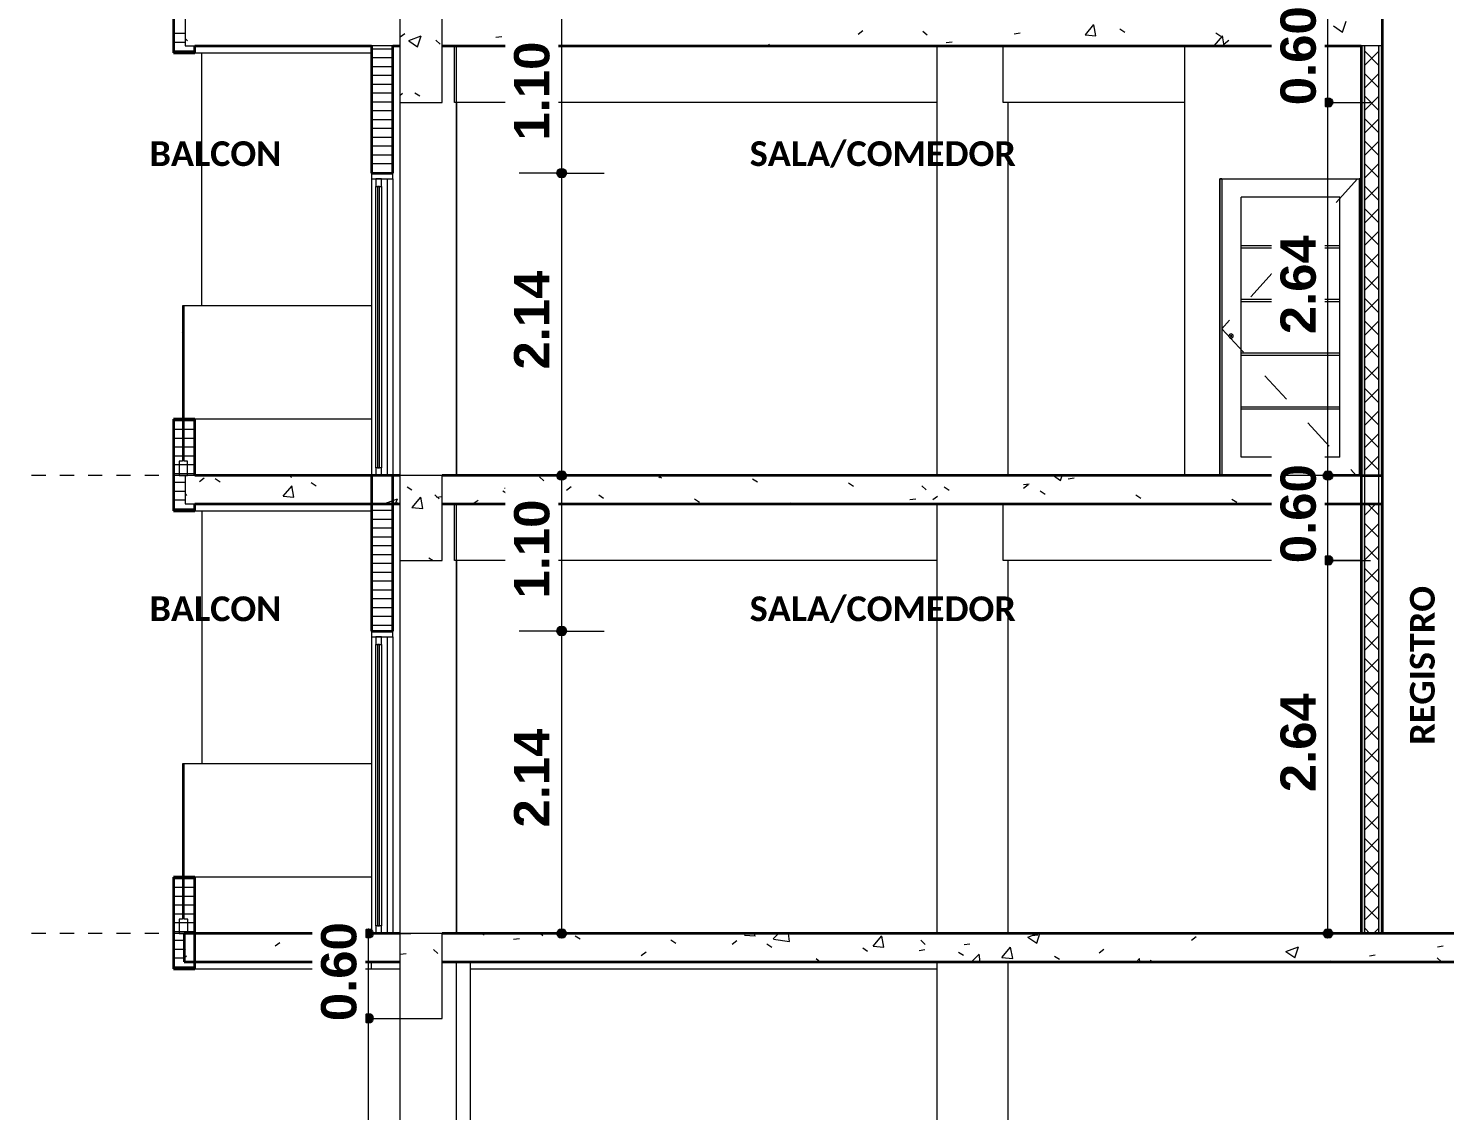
# Model space of a CAD drawing. Header units: metres. Extents: x -144 to 1000, y -717 to 29.
# Drawn here: x 273.86 to 283.87, y -647.32 to -639.66 of the extents above; entities that cross this region are included whole.
import ezdxf

# ---------------------------------------------------------------- set-up
doc = ezdxf.new("R2010")
doc.units = ezdxf.units.M
doc.linetypes.add('Punto 1 mm', pattern=[0.075, 0, -0.075])
doc.linetypes.add('Trazo', pattern=[0.45, 0.225, -0.225])
doc.layers.get('0').update_dxf_attribs({"color": 1})
for name, color, linetype, lineweight in [('A-ANNO-DIMS', 1, 'Continuous', 9), ('A-DETL-GENF', 1, 'Continuous', 9), ('A-DETL-THIN', 1, 'Continuous', 9), ('A-DOOR', 1, 'Continuous', 9), ('A-DOOR-FRAM', 1, 'Continuous', 9), ('A-DOOR-GLAZ', 1, 'Continuous', 9), ('A-DOOR-HDLN', 1, 'Trazo', 20), ('A-FLOR', 2, 'Continuous', 9), ('A-FLOR-HRAL', 1, 'Continuous', 9), ('A-FLOR-LEVL', 51, 'Continuous', 9), ('A-FLOR-MCUT', 7, 'Continuous', 9), ('A-FLOR-PATT', 8, 'Continuous', 50), ('A-WALL', 4, 'Continuous', 9), ('G-ANNO-TEXT', 2, 'Continuous', 9), ('S-BEAM', 1, 'Continuous', 9), ('S-COLS', 7, 'Continuous', 9)]:
    doc.layers.add(name, color=color, linetype=linetype, lineweight=lineweight)
doc.layers.add('A-WALL-PATT', color=7, linetype='Continuous', lineweight=35, true_color=0x9c9c9c)
doc.styles.add('Arial Black_B', font='ariblk.ttf', dxfattribs={"width": 0.9, "height": 0.1875})
doc.styles.add('Calibri_B_1', font='calibrib.ttf', dxfattribs={"height": 0.135})
pattern_1 = [(45, (282.0061, -648.2254), (-0.561266, 0.561266), []), (45, (282.2045, -648.2254), (0, 1.12253), []), (45, (281.8077, -648.2254), (0, 1.12253), [])]

# ---------------------------------------------------------------- blocks, each defined once
blk = doc.blocks.new('ololo')
at = {"layer": 'A-ANNO-DIMS', "lineweight": 25, "true_color": 0x008000}
h = blk.add_hatch(color=96, dxfattribs=at)
edge = h.paths.add_edge_path()
edge.add_arc((283.049, -640.185), 0.0312, 0, 360)
h = blk.add_hatch(color=96, dxfattribs=at)
edge = h.paths.add_edge_path()
edge.add_arc((283.049, -640.185), 0.0312, 0, 360)
at = {"layer": 'A-ANNO-DIMS', "lineweight": 25}
h = blk.add_hatch(color=256, dxfattribs=at)
edge = h.paths.add_edge_path()
edge.add_arc((277.629, -640.685), 0.0312, 0, 360)
h = blk.add_hatch(color=256, dxfattribs=at)
edge = h.paths.add_edge_path()
edge.add_arc((277.629, -640.685), 0.0312, 0, 360)
h = blk.add_hatch(color=256, dxfattribs=at)
edge = h.paths.add_edge_path()
edge.add_arc((277.629, -642.825), 0.0312, 0, 360)
at = {"layer": 'A-ANNO-DIMS', "lineweight": 25, "true_color": 0x008000}
h = blk.add_hatch(color=96, dxfattribs=at)
edge = h.paths.add_edge_path()
edge.add_arc((283.049, -642.825), 0.0312, 0, 360)
h = blk.add_hatch(color=96, dxfattribs=at)
edge = h.paths.add_edge_path()
edge.add_arc((283.049, -643.425), 0.0312, 0, 360)
h = blk.add_hatch(color=96, dxfattribs=at)
edge = h.paths.add_edge_path()
edge.add_arc((283.049, -643.425), 0.0312, 0, 360)
at = {"layer": 'A-ANNO-DIMS', "lineweight": 25}
h = blk.add_hatch(color=256, dxfattribs=at)
edge = h.paths.add_edge_path()
edge.add_arc((277.629, -643.925), 0.0312, 0, 360)
h = blk.add_hatch(color=256, dxfattribs=at)
edge = h.paths.add_edge_path()
edge.add_arc((277.629, -643.925), 0.0312, 0, 360)
at = {"layer": 'A-ANNO-DIMS', "lineweight": 25, "true_color": 0x008000}
h = blk.add_hatch(color=96, dxfattribs=at)
edge = h.paths.add_edge_path()
edge.add_arc((276.263, -646.065), 0.0313, 0, 360)
at = {"layer": 'A-ANNO-DIMS', "lineweight": 25}
h = blk.add_hatch(color=256, dxfattribs=at)
edge = h.paths.add_edge_path()
edge.add_arc((277.629, -646.065), 0.0312, 0, 360)
at = {"layer": 'A-ANNO-DIMS', "lineweight": 25, "true_color": 0x008000}
h = blk.add_hatch(color=96, dxfattribs=at)
edge = h.paths.add_edge_path()
edge.add_arc((283.049, -646.065), 0.0312, 0, 360)
h = blk.add_hatch(color=96, dxfattribs=at)
edge = h.paths.add_edge_path()
edge.add_arc((276.263, -646.665), 0.0313, 0, 360)
h = blk.add_hatch(color=96, dxfattribs=at)
edge = h.paths.add_edge_path()
edge.add_arc((276.263, -646.665), 0.0313, 0, 360)
at = {"layer": 'A-FLOR-HRAL', "true_color": 0x808080}
h = blk.add_hatch(dxfattribs=at)
h.set_pattern_fill('FP_107', color=8, style=0, pattern_type=2)
h.set_pattern_definition(pattern_1)
h.paths.add_polyline_path([(274.951, -642.425), (274.959, -642.425), (274.959, -641.625), (274.947, -641.625), (274.947, -642.425)])
h = blk.add_hatch(dxfattribs=at)
h.set_pattern_fill('FP_107', color=8, style=0, pattern_type=2)
h.set_pattern_definition(pattern_1)
h.paths.add_polyline_path([(274.948, -645.665), (274.96, -645.665), (274.96, -644.865), (274.948, -644.865), (274.948, -644.89)])
at = {"layer": 'A-WALL-PATT', "true_color": 0x747474}
for points in [[(283.309, -642.825), (283.309, -639.785), (283.284, -639.785), (283.284, -642.825)], [(283.284, -646.065), (283.309, -646.065), (283.309, -643.025), (283.284, -643.025), (283.284, -645.777)]]:
    blk.add_hatch(color=8, dxfattribs=at).paths.add_polyline_path(points)
at = {"layer": 'A-WALL-PATT', "lineweight": 5, "true_color": 0x747474}
for points in [[(283.434, -642.825), (283.434, -639.785), (283.409, -639.785), (283.409, -642.825)], [(283.434, -646.065), (283.434, -643.025), (283.409, -643.025), (283.409, -646.065)]]:
    blk.add_hatch(color=8, dxfattribs=at).paths.add_polyline_path(points)
at = {"layer": 'A-ANNO-DIMS'}
for p, q in [((277.629, -640.685), (277.629, -639.585)), ((277.629, -640.685), (277.329, -640.685)), ((277.629, -640.685), (277.329, -640.685)), ((277.629, -640.685), (277.929, -640.685)), ((277.629, -640.685), (277.929, -640.685)), ((277.629, -642.825), (277.329, -642.825)), ((277.629, -643.925), (277.629, -642.825)), ((277.629, -642.825), (277.929, -642.825)), ((277.629, -643.925), (277.329, -643.925)), ((277.629, -643.925), (277.329, -643.925)), ((277.629, -646.065), (277.629, -643.925)), ((277.629, -643.925), (277.929, -643.925)), ((277.629, -643.925), (277.929, -643.925)), ((277.629, -646.065), (277.329, -646.065)), ((277.629, -646.065), (277.929, -646.065))]:
    blk.add_line(p, q, dxfattribs=at)
at = {"layer": 'A-ANNO-DIMS', "color": 96, "true_color": 0x008000}
for p, q in [((283.049, -640.185), (283.049, -639.585)), ((283.049, -640.185), (282.749, -640.185)), ((283.049, -640.185), (282.749, -640.185)), ((283.049, -640.185), (283.349, -640.185)), ((283.049, -640.185), (283.349, -640.185)), ((283.049, -642.825), (282.749, -642.825)), ((283.049, -643.425), (283.049, -642.825)), ((283.049, -642.825), (283.349, -642.825)), ((283.049, -643.425), (282.749, -643.425)), ((283.049, -643.425), (282.749, -643.425)), ((283.049, -646.065), (283.049, -643.425)), ((283.049, -643.425), (283.349, -643.425)), ((283.049, -643.425), (283.349, -643.425)), ((276.263, -646.065), (275.963, -646.065)), ((276.263, -646.665), (276.263, -646.065)), ((276.263, -646.065), (276.563, -646.065)), ((283.049, -646.065), (282.749, -646.065)), ((283.049, -646.065), (283.349, -646.065)), ((276.263, -646.665), (275.963, -646.665)), ((276.263, -646.665), (275.963, -646.665)), ((276.263, -649.017), (276.263, -646.665)), ((276.263, -646.665), (276.563, -646.665)), ((276.263, -646.665), (276.563, -646.665))]:
    blk.add_line(p, q, dxfattribs=at)
at = {"layer": 'A-ANNO-DIMS', "color": 96, "lineweight": 25, "true_color": 0x008000}
for centre, radius in [((283.049, -640.185), 0.0312), ((283.049, -640.185), 0.0312), ((283.049, -642.825), 0.0312), ((283.049, -643.425), 0.0312), ((283.049, -643.425), 0.0312), ((276.263, -646.065), 0.0313), ((283.049, -646.065), 0.0312), ((276.263, -646.665), 0.0313), ((276.263, -646.665), 0.0313)]:
    blk.add_circle(centre, radius, dxfattribs=at)
at = {"layer": 'A-ANNO-DIMS', "lineweight": 25}
for centre in [(277.629, -640.685), (277.629, -640.685), (277.629, -642.825), (277.629, -643.925), (277.629, -643.925), (277.629, -646.065)]:
    blk.add_circle(centre, 0.0312, dxfattribs=at)
at = {"layer": 'A-DETL-GENF'}
for p, q in [((276.486, -639.722), (276.52, -639.697)), ((276.547, -639.748), (276.636, -639.714)), ((276.61, -639.792), (276.635, -639.715)), ((276.547, -639.749), (276.61, -639.791)), ((276.738, -639.745), (276.769, -639.773)), ((276.484, -640.135), (276.504, -640.119)), ((276.59, -640.116), (276.625, -640.138)), ((276.535, -642.904), (276.57, -642.926)), ((276.571, -643.05), (276.632, -642.977)), ((276.646, -643.057), (276.632, -642.978)), ((276.731, -642.961), (276.762, -642.99)), ((276.743, -642.978), (276.784, -642.973)), ((276.57, -643.05), (276.646, -643.057)), ((276.689, -643.406), (276.72, -643.425)), ((276.487, -646.211), (276.528, -646.205)), ((276.723, -646.178), (276.754, -646.206))]:
    blk.add_line(p, q, dxfattribs=at)
at = {"layer": 'A-DETL-THIN'}
for p, q in [((276.484, -639.585), (276.484, -640.185)), ((276.784, -640.185), (276.784, -639.585)), ((276.484, -640.185), (276.784, -640.185)), ((276.784, -642.825), (276.484, -642.825)), ((276.484, -642.825), (276.484, -643.425)), ((276.784, -643.425), (276.784, -642.825)), ((276.484, -643.425), (276.784, -643.425)), ((276.784, -646.065), (276.484, -646.065)), ((276.484, -646.065), (276.484, -646.665)), ((276.784, -646.665), (276.784, -646.065)), ((276.484, -646.665), (276.784, -646.665))]:
    blk.add_line(p, q, dxfattribs=at)
at = {"layer": 'A-DOOR'}
for p, q in [((282.299, -640.725), (283.269, -640.725)), ((282.299, -640.725), (282.299, -642.825)), ((283.269, -640.725), (283.269, -642.825)), ((283.134, -640.855), (282.434, -640.855)), ((282.434, -642.695), (282.434, -640.855)), ((283.134, -642.695), (283.134, -640.855)), ((283.134, -641.2), (282.434, -641.2)), ((283.134, -641.215), (282.434, -641.215)), ((283.134, -641.58), (282.434, -641.58)), ((283.134, -641.595), (282.434, -641.595)), ((283.134, -641.96), (282.434, -641.96)), ((283.134, -641.975), (282.434, -641.975)), ((283.134, -642.34), (282.434, -642.34)), ((283.134, -642.355), (282.434, -642.355)), ((283.134, -642.695), (282.434, -642.695))]:
    blk.add_line(p, q, dxfattribs=at)
for radius, start, end in [(0.015, 90, 270), (0.005, 90, 270), (0.015, 270, 90), (0.005, 270, 90)]:
    blk.add_arc((282.364, -641.838), radius, start, end, dxfattribs=at)
at = {"layer": 'A-DOOR-FRAM', "lineweight": 15}
for p, q in [((276.434, -640.685), (276.284, -640.685)), ((276.284, -640.685), (276.284, -640.725)), ((276.284, -640.725), (276.434, -640.725)), ((276.354, -640.725), (276.314, -640.725)), ((276.314, -640.725), (276.314, -640.78)), ((276.354, -640.78), (276.354, -640.725)), ((276.434, -640.725), (276.434, -640.685)), ((276.314, -640.78), (276.354, -640.78)), ((276.354, -642.77), (276.314, -642.77)), ((276.314, -642.77), (276.314, -642.825)), ((276.314, -642.825), (276.354, -642.825)), ((276.354, -642.825), (276.354, -642.77)), ((276.434, -643.925), (276.284, -643.925)), ((276.284, -643.925), (276.284, -643.965)), ((276.434, -643.965), (276.434, -643.925)), ((276.284, -643.965), (276.434, -643.965)), ((276.354, -643.965), (276.314, -643.965)), ((276.314, -643.965), (276.314, -644.02)), ((276.314, -644.02), (276.354, -644.02)), ((276.354, -644.02), (276.354, -643.965)), ((276.354, -646.01), (276.314, -646.01)), ((276.314, -646.01), (276.314, -646.065)), ((276.354, -646.065), (276.354, -646.01)), ((276.314, -646.065), (276.354, -646.065))]:
    blk.add_line(p, q, dxfattribs=at)
at = {"layer": 'A-DOOR-FRAM'}
for p, q in [((276.284, -640.725), (276.284, -642.825)), ((276.394, -640.725), (276.394, -642.825)), ((276.434, -640.725), (276.434, -642.825)), ((282.284, -640.725), (282.284, -642.825)), ((282.299, -640.725), (282.284, -640.725)), ((283.284, -640.725), (283.269, -640.725)), ((283.284, -642.825), (283.284, -640.725)), ((276.314, -642.77), (276.314, -640.78)), ((276.354, -640.78), (276.354, -642.77)), ((276.284, -643.965), (276.284, -646.065)), ((276.314, -646.01), (276.314, -644.02)), ((276.354, -644.02), (276.354, -646.01)), ((276.394, -643.965), (276.394, -646.065)), ((276.434, -643.965), (276.434, -646.065))]:
    blk.add_line(p, q, dxfattribs=at)
at = {"layer": 'A-DOOR-GLAZ'}
for p, q in [((276.34, -640.78), (276.327, -640.78)), ((276.327, -640.78), (276.327, -642.77)), ((276.34, -642.77), (276.34, -640.78)), ((276.327, -642.77), (276.34, -642.77)), ((276.34, -644.02), (276.327, -644.02)), ((276.327, -644.02), (276.327, -646.01)), ((276.34, -646.01), (276.34, -644.02)), ((276.327, -646.01), (276.34, -646.01))]:
    blk.add_line(p, q, dxfattribs=at)
at = {"layer": 'A-DOOR-HDLN'}
for p, q in [((283.259, -640.725), (282.299, -641.787)), ((282.299, -641.787), (283.249, -642.825))]:
    blk.add_line(p, q, dxfattribs=at)
at = {"layer": 'A-FLOR', "lineweight": 35}
for p, q in [((283.434, -639.785), (283.434, -639.585)), ((275.034, -639.785), (276.284, -639.785)), ((276.434, -639.785), (276.484, -639.785)), ((276.784, -639.785), (283.284, -639.785)), ((276.484, -642.825), (275.034, -642.825)), ((283.284, -642.825), (276.784, -642.825)), ((275.034, -643.025), (276.484, -643.025)), ((276.784, -643.025), (283.434, -643.025)), ((276.484, -646.065), (274.96, -646.065)), ((274.96, -646.065), (274.96, -646.265)), ((286.684, -646.065), (276.784, -646.065)), ((274.96, -646.265), (276.484, -646.265)), ((276.784, -646.265), (286.684, -646.265))]:
    blk.add_line(p, q, dxfattribs=at)
at = {"layer": 'A-FLOR-HRAL'}
for p, q in [((274.959, -641.625), (274.947, -641.625)), ((274.947, -641.625), (274.947, -642.723)), ((274.959, -642.723), (274.959, -641.625)), ((276.284, -641.625), (274.959, -641.625)), ((274.947, -642.723), (274.923, -642.723)), ((274.923, -642.723), (274.923, -642.825)), ((274.983, -642.723), (274.959, -642.723)), ((274.983, -642.825), (274.983, -642.723)), ((274.923, -642.825), (274.983, -642.825)), ((274.96, -644.865), (274.948, -644.865)), ((274.948, -644.865), (274.948, -645.963)), ((274.96, -645.963), (274.96, -644.865)), ((276.284, -644.865), (274.96, -644.865)), ((274.948, -645.963), (274.924, -645.963)), ((274.924, -645.963), (274.924, -646.065)), ((274.984, -645.963), (274.96, -645.963)), ((274.984, -646.065), (274.984, -645.963)), ((274.924, -646.065), (274.984, -646.065))]:
    blk.add_line(p, q, dxfattribs=at)
at = {"layer": 'A-FLOR-LEVL', "color": 251, "linetype": 'Punto 1 mm', "true_color": 0x6c6c6c}
for p, q in [((276.98, -642.825), (267.138, -642.825)), ((276.98, -646.065), (267.138, -646.065))]:
    blk.add_line(p, q, dxfattribs=at)
at = {"layer": 'A-FLOR-MCUT'}
for p, q in [((274.965, -639.585), (274.965, -639.785)), ((274.965, -639.785), (275.034, -639.785)), ((275.034, -642.825), (274.965, -642.825)), ((274.965, -642.825), (274.965, -643.025)), ((274.965, -643.025), (275.034, -643.025))]:
    blk.add_line(p, q, dxfattribs=at)
at = {"layer": 'A-FLOR-PATT', "color": 8, "lineweight": 5, "true_color": 0x828282}
for p, q in [((281.333, -639.706), (281.394, -639.633)), ((281.407, -639.715), (281.392, -639.635)), ((283.089, -639.644), (283.152, -639.687)), ((283.152, -639.687), (283.178, -639.61)), ((274.965, -639.732), (274.983, -639.749)), ((277.164, -639.724), (277.206, -639.719)), ((277.481, -639.683), (277.523, -639.677)), ((279.725, -639.702), (279.758, -639.677)), ((280.184, -639.68), (280.215, -639.708)), ((280.83, -639.699), (280.872, -639.693)), ((281.331, -639.708), (281.407, -639.714)), ((281.578, -639.665), (281.613, -639.687)), ((282.244, -639.785), (282.305, -639.713)), ((282.256, -639.693), (282.291, -639.716)), ((282.316, -639.785), (282.303, -639.715)), ((282.315, -639.77), (282.348, -639.744)), ((282.934, -639.722), (282.969, -639.744)), ((282.956, -639.689), (282.99, -639.663)), ((279.082, -639.785), (279.099, -639.772)), ((280.349, -639.762), (280.391, -639.757)), ((275.067, -642.866), (275.1, -642.841)), ((275.179, -642.846), (275.214, -642.869)), ((275.703, -642.825), (275.717, -642.838)), ((277.471, -642.834), (277.502, -642.863)), ((278.311, -642.825), (278.336, -642.842)), ((278.316, -642.838), (278.333, -642.825)), ((278.979, -642.848), (279.014, -642.87)), ((281.108, -642.825), (281.158, -642.859)), ((281.158, -642.86), (281.17, -642.825)), ((281.212, -642.847), (281.254, -642.841)), ((275.66, -642.97), (275.722, -642.897)), ((275.735, -642.978), (275.721, -642.898)), ((275.857, -642.875), (275.892, -642.898)), ((277.213, -642.932), (277.248, -642.955)), ((277.224, -642.915), (277.266, -642.909)), ((277.434, -642.996), (277.533, -642.893)), ((277.548, -643.016), (277.534, -642.895)), ((277.664, -642.928), (277.697, -642.902)), ((279.657, -642.876), (279.692, -642.899)), ((280.177, -642.897), (280.208, -642.925)), ((280.335, -642.905), (280.37, -642.928)), ((280.895, -642.889), (280.936, -642.883)), ((280.895, -642.914), (280.928, -642.888)), ((281.013, -642.934), (281.048, -642.956)), ((282.92, -642.918), (282.983, -642.961)), ((282.921, -642.918), (283.01, -642.884)), ((282.983, -642.961), (283.009, -642.885)), ((274.965, -642.955), (274.976, -642.965)), ((275.66, -642.971), (275.735, -642.977)), ((276.378, -643.023), (276.467, -642.989)), ((276.378, -643.023), (276.381, -643.025)), ((276.426, -643.02), (276.468, -643.015)), ((276.454, -643.025), (276.467, -642.989)), ((276.784, -642.973), (276.785, -642.973)), ((277.004, -643.023), (277.038, -642.998)), ((277.436, -643), (277.549, -643.018)), ((277.891, -642.961), (277.926, -642.984)), ((278.568, -642.99), (278.604, -643.012)), ((279.246, -643.018), (279.258, -643.025)), ((279.437, -643.024), (279.439, -643.025)), ((280.092, -642.994), (280.134, -642.989)), ((280.254, -642.995), (280.287, -642.97)), ((281.69, -642.962), (281.726, -642.985)), ((282.368, -642.991), (282.404, -643.013)), ((283.046, -643.02), (283.056, -643.025)), ((275.602, -646.153), (275.636, -646.128)), ((277.066, -646.065), (277.081, -646.075)), ((277.289, -646.105), (277.331, -646.099)), ((277.48, -646.065), (277.495, -646.079)), ((277.724, -646.081), (277.759, -646.103)), ((278.402, -646.11), (278.437, -646.132)), ((278.834, -646.139), (278.867, -646.114)), ((278.921, -646.075), (278.93, -646.065)), ((278.921, -646.076), (278.997, -646.082)), ((278.997, -646.083), (278.994, -646.065)), ((279.08, -646.138), (279.115, -646.161)), ((279.126, -646.102), (279.162, -646.065)), ((279.128, -646.104), (279.241, -646.122)), ((279.24, -646.121), (279.233, -646.065)), ((279.832, -646.155), (279.893, -646.082)), ((279.832, -646.155), (279.908, -646.162)), ((279.908, -646.162), (279.893, -646.083)), ((280.17, -646.113), (280.201, -646.142)), ((280.475, -646.142), (280.516, -646.137)), ((280.926, -646.091), (280.992, -646.065)), ((280.926, -646.091), (280.989, -646.133)), ((280.956, -646.079), (280.997, -646.074)), ((280.989, -646.134), (281.012, -646.065)), ((282.083, -646.112), (282.117, -646.086)), ((283.823, -646.158), (283.865, -646.153)), ((274.96, -646.174), (274.968, -646.182)), ((274.96, -646.236), (274.976, -646.223)), ((278.192, -646.221), (278.226, -646.195)), ((279.43, -646.241), (279.457, -646.265)), ((279.758, -646.167), (279.793, -646.189)), ((280.157, -646.184), (280.198, -646.179)), ((280.436, -646.196), (280.471, -646.218)), ((280.528, -646.265), (280.581, -646.21)), ((280.588, -646.265), (280.581, -646.211)), ((280.743, -646.235), (280.804, -646.162)), ((280.743, -646.235), (280.819, -646.242)), ((280.819, -646.242), (280.804, -646.162)), ((281.114, -646.224), (281.149, -646.247)), ((281.431, -646.201), (281.464, -646.175)), ((281.695, -646.265), (281.715, -646.241)), ((281.719, -646.265), (281.715, -646.242)), ((281.792, -646.253), (281.811, -646.265)), ((282.751, -646.193), (282.814, -646.235)), ((282.752, -646.192), (282.841, -646.158)), ((282.814, -646.236), (282.84, -646.159)), ((283.342, -646.222), (283.384, -646.216)), ((283.822, -646.236), (283.852, -646.264)), ((276.291, -646.265), (276.297, -646.263)), ((276.297, -646.265), (276.298, -646.263)), ((283.025, -646.264), (283.066, -646.258))]:
    blk.add_line(p, q, dxfattribs=at)
at = {"layer": 'A-WALL', "lineweight": 35}
for p, q in [((274.884, -639.185), (274.884, -639.835)), ((274.884, -639.835), (275.034, -639.835)), ((275.034, -639.835), (275.034, -639.785)), ((276.284, -639.785), (276.284, -640.685)), ((276.434, -640.685), (276.434, -639.785)), ((283.284, -639.785), (283.284, -646.065)), ((283.434, -646.065), (283.434, -639.785)), ((276.284, -640.685), (276.434, -640.685)), ((275.034, -642.425), (274.884, -642.425)), ((274.884, -642.425), (274.884, -643.075)), ((275.034, -642.825), (275.034, -642.425)), ((276.284, -642.825), (276.284, -643.925)), ((276.434, -643.925), (276.434, -642.825)), ((283.284, -642.825), (283.434, -642.825)), ((275.034, -643.075), (275.034, -643.025)), ((274.884, -643.075), (275.034, -643.075)), ((276.284, -643.925), (276.434, -643.925)), ((275.034, -645.665), (274.884, -645.665)), ((274.884, -645.665), (274.884, -646.315)), ((275.034, -646.315), (275.034, -645.665)), ((274.884, -646.315), (275.034, -646.315))]:
    blk.add_line(p, q, dxfattribs=at)
at = {"layer": 'A-WALL'}
for p, q in [((275.034, -639.835), (276.284, -639.835)), ((275.084, -641.625), (275.084, -639.835)), ((276.434, -639.785), (276.284, -639.785)), ((280.284, -642.825), (280.284, -639.785)), ((282.034, -639.785), (282.034, -642.825)), ((283.434, -639.785), (283.284, -639.785)), ((283.309, -646.065), (283.309, -639.785)), ((283.409, -646.065), (283.409, -639.785)), ((276.486, -642.825), (276.486, -640.185)), ((276.884, -640.185), (276.884, -642.825)), ((280.784, -640.185), (280.784, -642.825)), ((282.284, -642.825), (282.284, -640.725)), ((282.284, -640.725), (282.299, -640.725)), ((283.269, -640.725), (283.284, -640.725)), ((276.284, -642.425), (275.034, -642.425)), ((280.284, -646.065), (280.284, -643.025)), ((275.034, -643.075), (276.284, -643.075)), ((275.084, -643.075), (275.084, -644.865)), ((276.884, -643.425), (276.884, -646.065)), ((280.784, -643.425), (280.784, -646.065)), ((280.784, -643.425), (280.784, -646.065)), ((276.284, -645.665), (275.034, -645.665)), ((275.034, -646.315), (276.484, -646.315)), ((276.284, -646.315), (276.284, -646.265)), ((276.984, -646.315), (280.284, -646.315)), ((280.784, -646.265), (280.784, -651.757))]:
    blk.add_line(p, q, dxfattribs=at)
at = {"layer": 'A-WALL-PATT', "color": 8, "lineweight": 5, "true_color": 0x727272}
for p, q in [((274.965, -639.698), (274.884, -639.698)), ((274.965, -639.76), (274.884, -639.76)), ((275.034, -639.823), (274.884, -639.823)), ((276.284, -639.805), (276.434, -639.805)), ((276.284, -639.868), (276.434, -639.868)), ((276.284, -639.93), (276.434, -639.93)), ((276.284, -639.993), (276.434, -639.993)), ((276.284, -640.055), (276.434, -640.055)), ((276.284, -640.118), (276.434, -640.118)), ((276.284, -640.18), (276.434, -640.18)), ((276.284, -640.243), (276.434, -640.243)), ((276.284, -640.305), (276.434, -640.305)), ((276.284, -640.368), (276.434, -640.368)), ((276.284, -640.43), (276.434, -640.43)), ((276.284, -640.493), (276.434, -640.493)), ((276.284, -640.555), (276.434, -640.555)), ((276.284, -640.618), (276.434, -640.618)), ((276.284, -640.68), (276.434, -640.68)), ((275.034, -642.438), (274.884, -642.438)), ((275.034, -642.5), (274.884, -642.5)), ((275.034, -642.563), (274.884, -642.563)), ((275.034, -642.625), (274.884, -642.625)), ((275.034, -642.688), (274.884, -642.688)), ((275.034, -642.75), (274.884, -642.75)), ((275.034, -642.813), (274.884, -642.813)), ((274.965, -642.875), (274.884, -642.875)), ((274.965, -642.938), (274.884, -642.938)), ((274.965, -643), (274.884, -643)), ((275.034, -643.063), (274.884, -643.063)), ((276.284, -643.07), (276.434, -643.07)), ((276.284, -643.133), (276.434, -643.133)), ((276.284, -643.195), (276.434, -643.195)), ((276.284, -643.258), (276.434, -643.258)), ((276.284, -643.32), (276.434, -643.32)), ((276.284, -643.383), (276.434, -643.383)), ((276.284, -643.445), (276.434, -643.445)), ((276.284, -643.508), (276.434, -643.508)), ((276.284, -643.57), (276.434, -643.57)), ((276.284, -643.633), (276.434, -643.633)), ((276.284, -643.695), (276.434, -643.695)), ((276.284, -643.758), (276.434, -643.758)), ((276.284, -643.82), (276.434, -643.82)), ((276.284, -643.883), (276.434, -643.883)), ((275.034, -645.678), (274.884, -645.678)), ((275.034, -645.74), (274.884, -645.74)), ((275.034, -645.803), (274.884, -645.803)), ((275.034, -645.865), (274.884, -645.865)), ((275.034, -645.928), (274.884, -645.928)), ((275.034, -645.99), (274.884, -645.99)), ((275.034, -646.053), (274.884, -646.053)), ((274.96, -646.115), (274.884, -646.115)), ((274.96, -646.178), (274.884, -646.178)), ((274.96, -646.24), (274.884, -646.24)), ((275.034, -646.303), (274.884, -646.303))]:
    blk.add_line(p, q, dxfattribs=at)
at = {"layer": 'A-WALL-PATT', "color": 1, "lineweight": 5, "true_color": 0xff0000}
for p, q in [((283.309, -639.922), (283.409, -639.822)), ((283.409, -639.923), (283.309, -639.823)), ((283.309, -640.081), (283.409, -639.981)), ((283.409, -640.082), (283.309, -639.982)), ((283.309, -640.24), (283.409, -640.14)), ((283.409, -640.241), (283.309, -640.141)), ((283.309, -640.4), (283.409, -640.3)), ((283.409, -640.4), (283.309, -640.3)), ((283.309, -640.559), (283.409, -640.459)), ((283.409, -640.56), (283.309, -640.46)), ((283.309, -640.718), (283.409, -640.618)), ((283.409, -640.719), (283.309, -640.619)), ((283.309, -640.877), (283.409, -640.777)), ((283.409, -640.878), (283.309, -640.778)), ((283.309, -641.036), (283.409, -640.936)), ((283.409, -641.037), (283.309, -640.937)), ((283.309, -641.195), (283.409, -641.095)), ((283.409, -641.196), (283.309, -641.096)), ((283.309, -641.354), (283.409, -641.254)), ((283.409, -641.355), (283.309, -641.255)), ((283.309, -641.513), (283.409, -641.413)), ((283.409, -641.514), (283.309, -641.414)), ((283.309, -641.672), (283.409, -641.572)), ((283.409, -641.673), (283.309, -641.573)), ((283.309, -641.831), (283.409, -641.731)), ((283.409, -641.832), (283.309, -641.732)), ((283.309, -641.991), (283.409, -641.891)), ((283.409, -641.991), (283.309, -641.891)), ((283.309, -642.15), (283.409, -642.05)), ((283.409, -642.15), (283.309, -642.05)), ((283.309, -642.309), (283.409, -642.209)), ((283.409, -642.31), (283.309, -642.21)), ((283.309, -642.468), (283.409, -642.368)), ((283.409, -642.469), (283.309, -642.369)), ((283.309, -642.627), (283.409, -642.527)), ((283.409, -642.628), (283.309, -642.528)), ((283.309, -642.786), (283.409, -642.686)), ((283.409, -642.787), (283.309, -642.687)), ((283.309, -643.104), (283.388, -643.025)), ((283.409, -643.105), (283.329, -643.025)), ((283.309, -643.263), (283.409, -643.163)), ((283.409, -643.264), (283.309, -643.164)), ((283.309, -643.422), (283.409, -643.322)), ((283.409, -643.423), (283.309, -643.323)), ((283.309, -643.582), (283.409, -643.482)), ((283.409, -643.582), (283.309, -643.482)), ((283.309, -643.741), (283.409, -643.641)), ((283.409, -643.741), (283.309, -643.641)), ((283.309, -643.9), (283.409, -643.8)), ((283.409, -643.901), (283.309, -643.801)), ((283.309, -644.059), (283.409, -643.959)), ((283.409, -644.06), (283.309, -643.96)), ((283.309, -644.218), (283.409, -644.118)), ((283.409, -644.219), (283.309, -644.119)), ((283.309, -644.377), (283.409, -644.277)), ((283.409, -644.378), (283.309, -644.278)), ((283.309, -644.536), (283.409, -644.436)), ((283.409, -644.537), (283.309, -644.437)), ((283.309, -644.695), (283.409, -644.595)), ((283.409, -644.696), (283.309, -644.596)), ((283.309, -644.854), (283.409, -644.754)), ((283.409, -644.855), (283.309, -644.755)), ((283.309, -645.013), (283.409, -644.913)), ((283.409, -645.014), (283.309, -644.914)), ((283.309, -645.173), (283.409, -645.073)), ((283.409, -645.173), (283.309, -645.073)), ((283.309, -645.332), (283.409, -645.232)), ((283.409, -645.332), (283.309, -645.232)), ((283.309, -645.491), (283.409, -645.391)), ((283.409, -645.492), (283.309, -645.392)), ((283.309, -645.65), (283.409, -645.55)), ((283.409, -645.651), (283.309, -645.551)), ((283.309, -645.809), (283.409, -645.709)), ((283.409, -645.81), (283.309, -645.71)), ((283.309, -645.968), (283.409, -645.868)), ((283.409, -645.969), (283.309, -645.869)), ((283.346, -646.065), (283.309, -646.028)), ((283.371, -646.065), (283.409, -646.027))]:
    blk.add_line(p, q, dxfattribs=at)
at = {"layer": 'S-BEAM'}
for p, q in [((276.871, -640.185), (276.871, -639.785)), ((280.283, -639.785), (280.283, -640.185)), ((280.751, -640.185), (280.751, -639.785)), ((280.283, -640.185), (276.871, -640.185)), ((282.034, -640.185), (280.751, -640.185)), ((276.871, -643.425), (276.871, -643.025)), ((280.283, -643.025), (280.283, -643.425)), ((280.751, -643.425), (280.751, -643.025)), ((280.283, -643.425), (276.871, -643.425)), ((283.284, -643.425), (280.751, -643.425))]:
    blk.add_line(p, q, dxfattribs=at)
at = {"layer": 'S-COLS'}
for p, q in [((276.884, -642.825), (276.884, -639.785)), ((280.284, -642.825), (280.284, -639.785)), ((276.484, -640.185), (276.484, -642.825)), ((280.784, -640.185), (280.784, -642.825)), ((276.884, -646.065), (276.884, -643.025)), ((280.284, -646.065), (280.284, -643.025)), ((276.484, -643.425), (276.484, -646.065)), ((280.784, -643.425), (280.784, -646.065)), ((276.884, -647.817), (276.884, -646.265)), ((276.984, -647.817), (276.984, -646.265)), ((280.284, -647.817), (280.284, -646.265)), ((280.784, -646.265), (280.784, -651.757)), ((276.484, -646.665), (276.484, -647.817))]:
    blk.add_line(p, q, dxfattribs=at)
at = {"layer": 'G-ANNO-TEXT', "style": 'Calibri_B_1'}
for s, p in [('SALA/COMEDOR', (278.959, -640.635)), ('BALCON', (274.714, -640.635)), ('BALCON', (274.714, -643.855)), ('SALA/COMEDOR', (278.959, -643.855))]:
    blk.add_text(s, height=0.175, dxfattribs=at).set_placement(p)
blk.add_text('REGISTRO', height=0.175, rotation=90, dxfattribs=at).set_placement((283.804, -644.729))
at = {"layer": 'A-ANNO-DIMS', "char_height": 0.25, "width": 0.7674, "attachment_point": 1, "rotation": 90, "line_spacing_factor": 1.180619, "style": 'Arial Black_B', "bg_fill": 3, "box_fill_scale": 1.25, "bg_fill_color": 256, "bg_fill_true_color": 13158600, "bg_fill_transparency": 0}
for s, insert in [('1.10', (277.292, -640.455)), ('1.10', (277.292, -643.695)), ('2.14', (277.292, -645.315))]:
    blk.add_mtext(s, dxfattribs=dict(at, insert=insert))
at = {"layer": 'A-ANNO-DIMS', "color": 96, "true_color": 0x008000, "char_height": 0.25, "width": 0.7674, "attachment_point": 1, "rotation": 90, "line_spacing_factor": 1.180619, "style": 'Arial Black_B', "bg_fill": 3, "box_fill_scale": 1.25, "bg_fill_color": 256, "bg_fill_true_color": 13158600, "bg_fill_transparency": 0}
for s, insert in [('0.60', (282.713, -643.445)), ('2.64', (282.713, -645.065)), ('0.60', (275.927, -646.685))]:
    blk.add_mtext(s, dxfattribs=dict(at, insert=insert))
at = {"layer": 'A-ANNO-DIMS', "lineweight": 25}
h = blk.add_hatch(color=256, dxfattribs=at)
edge = h.paths.add_edge_path()
edge.add_arc((277.629, -642.825), 0.0312, 0, 360)
at = {"layer": 'A-ANNO-DIMS', "lineweight": 25, "true_color": 0x008000}
h = blk.add_hatch(color=96, dxfattribs=at)
edge = h.paths.add_edge_path()
edge.add_arc((283.049, -642.825), 0.0312, 0, 360)
at = {"layer": 'A-ANNO-DIMS', "color": 96, "true_color": 0x008000}
for q in [(283.049, -640.185), (282.749, -642.825), (283.349, -642.825)]:
    blk.add_line((283.049, -642.825), q, dxfattribs=at)
at = {"layer": 'A-ANNO-DIMS'}
for q in [(277.629, -640.685), (277.329, -642.825), (277.929, -642.825)]:
    blk.add_line((277.629, -642.825), q, dxfattribs=at)
at = {"layer": 'A-ANNO-DIMS', "lineweight": 25}
blk.add_circle((277.629, -642.825), 0.0312, dxfattribs=at)
at = {"layer": 'A-ANNO-DIMS', "color": 96, "lineweight": 25, "true_color": 0x008000}
blk.add_circle((283.049, -642.825), 0.0312, dxfattribs=at)
at = {"layer": 'A-ANNO-DIMS', "color": 96, "true_color": 0x008000, "char_height": 0.25, "width": 0.7674, "attachment_point": 1, "rotation": 90, "line_spacing_factor": 1.180619, "style": 'Arial Black_B', "bg_fill": 3, "box_fill_scale": 1.25, "bg_fill_color": 256, "bg_fill_true_color": 13158600, "bg_fill_transparency": 0}
for s, insert in [('0.60', (282.713, -640.205)), ('2.64', (282.713, -641.825))]:
    blk.add_mtext(s, dxfattribs=dict(at, insert=insert))
at = {"layer": 'A-ANNO-DIMS', "insert": (277.292, -642.075), "char_height": 0.25, "width": 0.7674, "attachment_point": 1, "rotation": 90, "line_spacing_factor": 1.180619, "style": 'Arial Black_B', "bg_fill": 3, "box_fill_scale": 1.25, "bg_fill_color": 256, "bg_fill_true_color": 13158600, "bg_fill_transparency": 0}
blk.add_mtext('2.14', dxfattribs=at)

msp = doc.modelspace()

# ---------------------------------------------------------------- block references
at = {"color": 3}
msp.add_blockref('ololo', (0, 0), dxfattribs=at)

doc.saveas('drawing.dxf')
